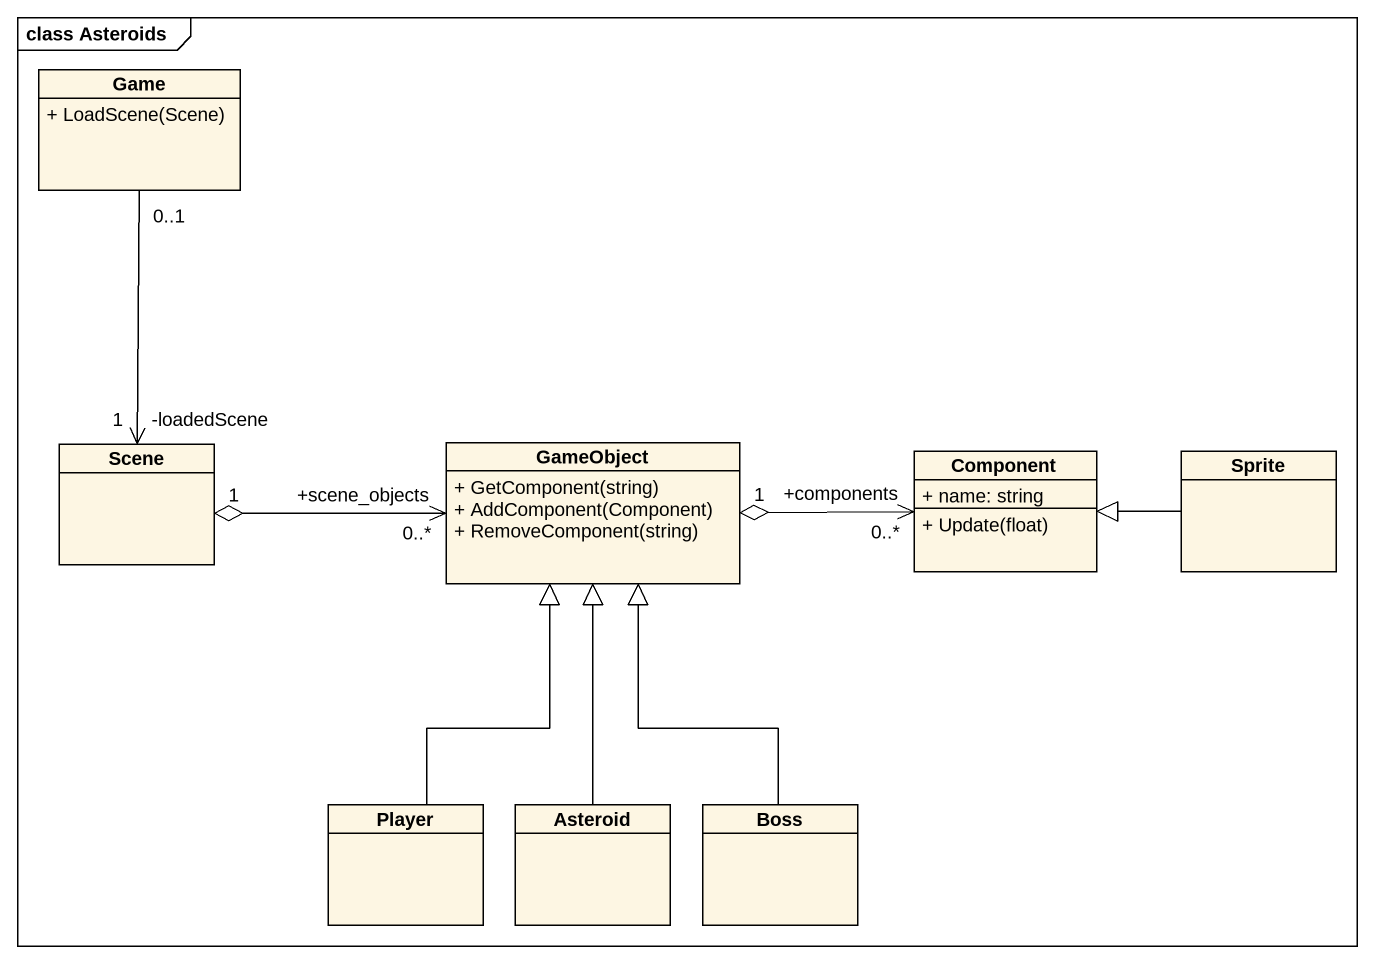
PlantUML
@startuml
mainframe class Asteroids
hide circle
hide empty members
skinparam classAttributeIconSize 0
class Game {
  + LoadScene(Scene)
}
class Scene
class GameObject {
  + GetComponent(string)
  + AddComponent(Component)
  + RemoveComponent(string)
}
class "Component" as Component_ {
  + name: string
  + Update(float)
}
class Sprite
class Player
class Asteroid
class Boss
Game "0..1" --> "-loadedScene\n1" Scene
Scene "1" o-right-> "+scene_objects\n0..*" GameObject
GameObject "1" o-right-> "+components\n0..*" Component_
Sprite -left-|> Component_
Player -up-|> GameObject
Asteroid -up-|> GameObject
Boss -up-|> GameObject
@enduml
